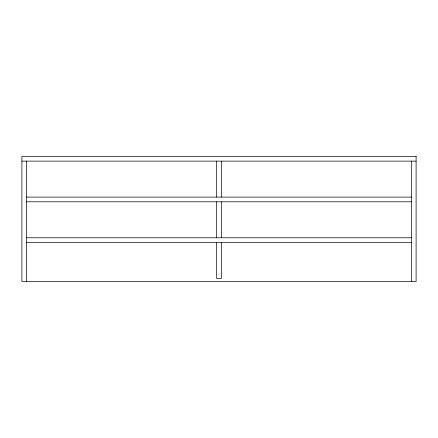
<?xml version="1.0" encoding="UTF-8"?>
<svg xmlns="http://www.w3.org/2000/svg" width="438" height="438" viewBox="0 0 438 438"><rect width="100%" height="100%" fill="white"/><g stroke="black" fill="none" stroke-linecap="round" stroke-linejoin="round"><path stroke-width="0.66" d="M21.9 161.124L416.1 161.124M26.592 197.1L411.408 197.1M26.592 201.792L411.408 201.792M26.592 237.774L411.408 237.774M26.592 242.466L411.408 242.466M411.408 161.124L411.408 281.574M221.349 161.124L221.349 197.1M221.349 201.792L221.349 237.774M221.349 242.466L221.349 278.442L216.651 278.442L216.651 242.466M216.651 161.124L216.651 197.1M216.651 201.792L216.651 237.774M26.592 161.124L26.592 281.574M416.1 156.426L21.9 156.426L21.9 281.574L416.1 281.574L416.1 156.426"/></g></svg>
